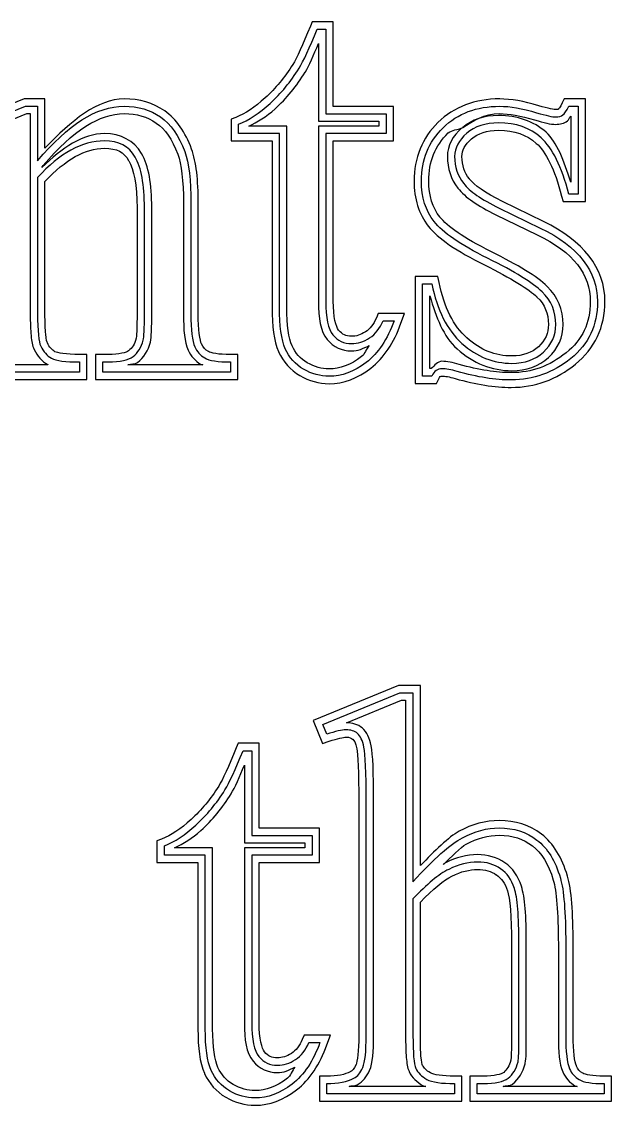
# Model space of a CAD drawing. Extents: x 35 to 204, y 106 to 197.
# Drawn here: x 129.26 to 140.43, y 121.52 to 142.05 of the extents above; entities that cross this region are included whole.
import ezdxf

# ---------------------------------------------------------------- set-up
doc = ezdxf.new("R2010")
doc.units = 0
doc.layers.add('Plast_1', color=7, linetype='CONTINUOUS')

msp = doc.modelspace()

# ---------------------------------------------------------------- linework, layer by layer
at = {"layer": 'Plast_1', "color": 7}
for points in [[(134.76367, 142.05078), (134.72857, 141.96488)], [(135.16233, 136.75778), (135.16233, 139.79099), (136.30491, 139.79099), (136.30491, 140.44333), (135.16233, 140.44333), (135.16233, 142.05075), (135.0217, 142.05075), (134.76367, 142.05078)], [(134.8569, 141.91161), (135.02244, 141.91161)], [(135.02244, 141.91161), (135.02244, 140.30431), (136.16517, 140.30431), (136.16517, 139.93051), (135.02244, 139.93051), (135.02244, 136.75862)], [(134.88281, 141.63477), (134.88281, 140.16406), (136.02539, 140.16406), (136.02539, 140.07036), (134.88281, 140.07036), (134.88281, 136.75786)], [(134.63286, 141.09571), (134.63486, 141.09571), (134.63486, 141.09771)], [(129.30273, 140.58789), (127.67383, 139.92578), (127.85938, 139.47852), (127.98633, 139.52732)], [(127.93646, 139.65814), (127.85636, 139.85037), (129.33017, 140.44844), (129.55979, 140.44844), (129.55973, 139.41254)], [(129.69928, 139.65411), (129.69928, 140.5877), (129.30273, 140.58789)], [(138.31647, 140.58762), (138.31641, 140.58789)], [(139.49029, 138.74801), (139.51769, 138.64254), (139.94152, 138.64254), (139.94152, 140.58785), (139.80089, 140.58785), (139.53917, 140.58785), (139.50007, 140.51165)], [(139.62542, 140.4485), (139.80164, 140.44848)], [(139.80164, 140.44848), (139.80164, 138.78244), (139.62542, 138.78244)], [(128.29493, 139.87691), (129.35743, 140.30859)], [(129.35743, 140.30859), (129.41993, 140.30859), (129.41993, 139.15039), (129.41993, 139.02539), (129.41993, 136.51758)], [(131.19939, 140.30848), (131.19923, 140.30859)], [(133.3145, 140.23637), (133.2286, 140.20117), (133.2286, 139.79102), (134.00203, 139.79102), (134.00203, 136.64063)], [(139.66211, 140.26171), (139.66211, 139.01366)], [(134.14136, 136.64114), (134.14136, 139.93051), (133.36707, 139.93051), (133.36707, 140.10673)], [(134.2813, 136.64064), (134.2813, 140.07032), (133.5606, 140.07032)], [(131.28529, 139.41985), (131.28729, 139.41785), (131.28729, 139.41585)], [(129.64084, 139.29091), (129.66814, 139.32411)], [(129.55981, 139.09745), (129.55981, 136.51828)], [(129.69935, 136.51751), (129.69935, 139.02337)], [(137.74425, 139.07023), (137.74225, 139.07223)], [(132.32423, 138.60547), (132.32423, 136.51758)], [(132.46463, 138.60622), (132.46463, 136.51832)], [(132.60358, 136.51739), (132.60358, 138.60528)], [(139.14659, 138.2675), (138.3673, 138.6464)], [(131.44354, 138.52131), (131.44354, 136.51741)], [(131.58363, 136.51828), (131.58363, 138.52074)], [(131.72288, 136.51747), (131.72288, 138.52137)], [(138.24609, 138.39453), (139.02539, 138.01563)], [(138.30647, 138.52078), (139.0861, 138.14165)], [(137.18363, 138.34961), (137.18163, 138.35161)], [(137.16797, 137.11129), (137.14457, 137.22457), (136.71488, 137.22457), (136.71488, 135.19918), (137.11723, 135.19918), (137.15433, 135.27538)], [(137.03024, 135.33821), (136.85402, 135.33821), (136.85402, 137.08435), (137.03024, 137.08435)], [(137.01958, 135.47852), (136.99418, 135.47852), (136.99418, 136.85742)], [(139.02148, 136.83594), (139.02148, 136.83394)], [(136.44549, 136.33784), (136.51189, 136.52339), (136.01384, 136.52339), (135.97874, 136.43939)], [(136.10644, 136.38482), (136.31469, 136.38482)], [(129.74425, 135.96473), (129.74425, 135.96673)], [(132.66808, 135.94512), (132.66608, 135.94512)], [(135.04687, 136.02935), (135.04887, 136.02935), (135.04887, 136.02735)], [(128.04308, 135.74402), (127.79699, 135.74402), (127.79699, 135.27332), (130.49425, 135.27332), (130.49425, 135.74402), (130.35558, 135.74402)], [(130.89464, 135.74399), (130.65441, 135.74399), (130.65441, 135.27329), (133.35167, 135.27329), (133.35167, 135.74399), (133.213, 135.74399)], [(134.12508, 135.80078), (134.12508, 135.79878), (134.12708, 135.79878)], [(130.35541, 135.60518), (130.35541, 135.41294), (127.93644, 135.41294), (127.93644, 135.60518), (128.04324, 135.60518)], [(129.75194, 135.55469), (129.75394, 135.55269), (128.26175, 135.55269)], [(133.21226, 135.60516), (133.21226, 135.41292), (130.79328, 135.41292), (130.79328, 135.60516), (130.89474, 135.60516)], [(132.69347, 135.55259), (131.27159, 135.55259)], [(132.65627, 135.55859), (132.65827, 135.55859)], [(137.54883, 135.55859), (137.55083, 135.55659)], [(134.52943, 135.34565), (134.53143, 135.34565)], [(137.47077, 135.29098), (137.47277, 135.28898)], [(136.40039, 129.47656), (134.7832, 128.81445), (134.95898, 128.37695), (135.08398, 128.41995)], [(135.03855, 128.55118), (134.96375, 128.73808), (136.42688, 129.33615), (136.67246, 129.33617)], [(136.8125, 126.06612), (136.8125, 129.47627), (136.67187, 129.47627), (136.40039, 129.47656)], [(136.67246, 129.33617), (136.67246, 125.75844)], [(135.41425, 128.7712), (136.45509, 129.19727)], [(136.45509, 129.19727), (136.53319, 129.19727), (136.53319, 125.48828), (136.53319, 125.39848), (136.53319, 122.8477)], [(133.35937, 128.38086), (133.32417, 128.29496)], [(133.75779, 123.08781), (133.75779, 126.12101), (134.90037, 126.12101), (134.90037, 126.77336), (133.75779, 126.77336), (133.75779, 128.38078), (133.61717, 128.38078), (133.35937, 128.38086)], [(135.5293, 128.46095), (135.5313, 128.46095), (135.5333, 128.45895)], [(133.4525, 128.24149), (133.61804, 128.24149)], [(133.61804, 128.24149), (133.61804, 126.63418), (134.76078, 126.63418), (134.76078, 126.26039), (133.61804, 126.26039), (133.61804, 123.08849)], [(135.6075, 128.27927), (135.6075, 128.27727), (135.6075, 128.27527)], [(133.47863, 127.9649), (133.47852, 127.96484)], [(133.47852, 127.96484), (133.47852, 126.49414), (134.62109, 126.49414), (134.62109, 126.40044), (133.47852, 126.40044), (133.47852, 123.08794)], [(133.22858, 127.42579), (133.23058, 127.42579), (133.23058, 127.42779)], [(135.6466, 127.27527), (135.6466, 122.84754)], [(135.78612, 122.84816), (135.78612, 127.27493)], [(135.926, 122.84738), (135.926, 127.27511)], [(131.91011, 126.56645), (131.82221, 126.53125), (131.82221, 126.12109), (132.5976, 126.12109), (132.5976, 122.9707)], [(138.30669, 126.63881), (138.30665, 126.63867)], [(132.73696, 122.97101), (132.73696, 126.26039), (131.96267, 126.26039), (131.96267, 126.4366)], [(132.87701, 122.97071), (132.87701, 126.4004), (132.15631, 126.4004)], [(138.25203, 125.89035), (138.25403, 125.88835), (138.25603, 125.88835)], [(136.67252, 125.43266), (136.67252, 122.84816)], [(138.46306, 125.58757), (138.46306, 125.58557)], [(136.81258, 122.84738), (136.81258, 125.37081)], [(138.54116, 124.57776), (138.54116, 122.84729)], [(138.68028, 122.84816), (138.68028, 124.57828)], [(138.82034, 122.84784), (138.82034, 124.57831)], [(139.42774, 124.57813), (139.42774, 122.84766)], [(139.56668, 124.57832), (139.56668, 122.8482)], [(139.70703, 122.84737), (139.70703, 124.57784)], [(135.04105, 122.66792), (135.10745, 122.85347), (134.6094, 122.85347), (134.5742, 122.76947)], [(134.70204, 122.7147), (134.9103, 122.7147)], [(133.64258, 122.35943), (133.64458, 122.35943), (133.64458, 122.35743)], [(135.48843, 122.16199), (135.48643, 122.15999), (135.48443, 122.15799)], [(136.59769, 122.16801), (136.59969, 122.16601), (136.59969, 122.16401)], [(138.79884, 122.31049), (138.80084, 122.31649), (138.80084, 122.32049)], [(139.76953, 122.26524), (139.76953, 122.26724), (139.76953, 122.26924)], [(132.72064, 122.13086), (132.72064, 122.12886), (132.72264, 122.12886)], [(135.03912, 122.07399), (134.8985, 122.07399), (134.8985, 121.60329), (137.60162, 121.60329), (137.60162, 122.07399), (137.46295, 122.07399)], [(137.46282, 121.93503), (137.46282, 121.7428), (135.03851, 121.7428), (135.03851, 121.93503)], [(138.00207, 122.07387), (137.75, 122.07387), (137.75, 121.60317), (140.43164, 121.60317), (140.43164, 122.07387), (140.29297, 122.07387)], [(140.29295, 121.93503), (140.29295, 121.7428), (137.89, 121.7428), (137.89, 121.93503), (138.00213, 121.93503)], [(136.91811, 121.88248), (135.46498, 121.88248)], [(135.61342, 121.91178), (135.61542, 121.91378)], [(136.86531, 121.89448), (136.86731, 121.89248), (136.86931, 121.89048)], [(139.78512, 121.88267), (138.37887, 121.88267)], [(138.56246, 121.92567), (138.56446, 121.92767)], [(133.12498, 121.67573), (133.12698, 121.67573)]]:
    msp.add_lwpolyline(points, dxfattribs=at)
for points in [[(134.8829, 141.63482)], [(138.31641, 140.30858)], [(137.60155, 140.04111)]]:
    msp.add_lwpolyline(points, close=True, dxfattribs=at)
for points in [[(134.72857, 141.96488), (134.58374, 141.60811), (134.46908, 141.36207), (134.39653, 141.24223)], [(134.51515, 141.16937), (134.59703, 141.304643), (134.710947, 141.552057), (134.8569, 141.91161)], [(134.63486, 141.09771), (134.69916, 141.20398), (134.79249, 141.42551), (134.8829, 141.63482)], [(134.39653, 141.24223), (134.24266, 140.99628), (134.0673, 140.78476), (133.87114, 140.60551)], [(133.96514, 140.50188), (134.171613, 140.69056), (134.35495, 140.913057), (134.51515, 141.16937)], [(134.05864, 140.39845), (134.27508, 140.59623), (134.46654, 140.8296), (134.63286, 141.09571)], [(129.55973, 139.41254), (130.132877, 140.103167), (130.679327, 140.44848), (131.19908, 140.44848)], [(131.19928, 140.5877), (130.6996, 140.5877), (130.20146, 140.18127), (129.69928, 139.65411)], [(131.19908, 140.44848), (131.466073, 140.44848), (131.695687, 140.380843), (131.88792, 140.24557)], [(131.96881, 140.35919), (131.75172, 140.51195), (131.48983, 140.5877), (131.19928, 140.5877)], [(133.87114, 140.60551), (133.67749, 140.42885), (133.49054, 140.30678), (133.3145, 140.23637)], [(133.36707, 140.10673), (133.562863, 140.18505), (133.76222, 140.316767), (133.96514, 140.50188)], [(138.31641, 140.58789), (137.8498, 140.58789), (137.45041, 140.43871), (137.14648, 140.14258)], [(137.24383, 140.04265), (137.521503, 140.313203), (137.879277, 140.44848), (138.31715, 140.44848)], [(139.0567, 140.45871), (138.77402, 140.54311), (138.52851, 140.58762), (138.31647, 140.58762)], [(138.31715, 140.44848), (138.50939, 140.44848), (138.742567, 140.407543), (139.01668, 140.32567)], [(139.37897, 140.38451), (139.35947, 140.38451), (139.23423, 140.40651), (139.0567, 140.45871)], [(139.50007, 140.51165), (139.46117, 140.43385), (139.42257, 140.38847), (139.42777, 140.39251)], [(139.51329, 140.28297), (139.545357, 140.307903), (139.582733, 140.36308), (139.62542, 140.4485)], [(129.66814, 139.32411), (130.22805, 139.99879), (130.74142, 140.30848), (131.19939, 140.30848)], [(131.19923, 140.30859), (131.44266, 140.30859), (131.64123, 140.24859), (131.8086, 140.13086)], [(131.88792, 140.24557), (132.08016, 140.11385), (132.233237, 139.894913), (132.34715, 139.58876)], [(132.47858, 139.63653), (132.35837, 139.9596), (132.191, 140.20614), (131.96881, 140.35919)], [(133.5606, 140.07032), (133.72726, 140.15642), (133.89366, 140.24794), (134.05864, 140.39845)], [(137.60937, 140.04296), (137.81892, 140.17161), (138.0195, 140.30858), (138.31641, 140.30858)], [(138.29492, 140.27343), (138.02416, 140.27343), (137.79008, 140.19563), (137.60937, 140.04296)], [(139.19531, 139.95507), (138.95846, 140.16784), (138.64922, 140.27343), (138.29492, 140.27343)], [(138.31641, 140.30859), (138.48884, 140.30859), (138.71102, 140.27069), (138.97656, 140.19141)], [(139.01668, 140.32567), (139.198233, 140.27227), (139.31927, 140.24557), (139.37979, 140.24557)], [(139.42777, 140.39251), (139.42729, 140.39213), (139.41557, 140.38451), (139.37897, 140.38451)], [(139.37979, 140.24557), (139.436723, 140.24557), (139.481223, 140.258037), (139.51329, 140.28297)], [(139.59961, 140.17191), (139.62851, 140.19441), (139.64171, 140.23391), (139.66211, 140.26171)], [(131.8086, 140.13086), (131.96987, 140.02036), (132.10956, 139.82926), (132.21681, 139.54102)], [(137.14648, 140.14258), (136.84777, 139.84774), (136.69336, 139.46716), (136.69336, 139.0332)], [(136.83266, 139.03341), (136.83266, 139.435683), (136.969717, 139.772097), (137.24383, 140.04265)], [(137.60156, 140.04102), (137.42729, 139.89106), (137.32422, 139.70268), (137.32422, 139.49805)], [(137.34179, 139.94341), (137.40879, 140.00871), (137.52485, 139.99331), (137.60155, 140.04111)], [(138.29579, 140.13343), (138.046597, 140.13343), (137.84546, 140.06757), (137.69238, 139.93585)], [(139.10212, 139.85041), (138.89208, 140.03909), (138.623303, 140.13343), (138.29579, 140.13343)], [(138.97656, 140.19141), (139.16214, 140.13681), (139.27736, 140.10551), (139.37891, 140.10551)], [(139.37891, 140.10551), (139.45621, 140.10551), (139.53596, 140.12241), (139.59961, 140.17191)], [(130.82536, 139.79164), (130.401733, 139.79164), (129.979883, 139.560243), (129.55981, 139.09745)], [(130.82639, 139.93153), (130.41563, 139.93153), (130.02333, 139.65476), (129.64084, 139.29091)], [(131.40741, 139.48726), (131.293497, 139.69018), (131.09948, 139.79164), (130.82536, 139.79164)], [(131.52756, 139.55458), (131.39005, 139.79813), (131.13427, 139.93153), (130.82639, 139.93153)], [(136.97265, 139.03325), (136.97265, 139.40384), (137.09228, 139.69714), (137.34179, 139.94341)], [(137.69238, 139.93585), (137.539307, 139.804137), (137.46277, 139.65818), (137.46277, 139.49798)], [(137.60162, 139.49801), (137.60162, 139.61378), (137.65142, 139.71656), (137.78326, 139.83004)], [(137.78326, 139.83004), (137.90797, 139.93735), (138.07037, 139.9941), (138.29498, 139.9941)], [(138.29498, 139.9941), (138.59571, 139.9941), (138.8266, 139.9107), (139.00983, 139.74605)], [(139.62542, 138.78244), (139.490147, 139.305747), (139.315713, 139.661737), (139.10212, 139.85041)], [(139.66211, 139.01366), (139.53565, 139.41234), (139.40251, 139.77204), (139.19531, 139.95507)], [(129.69935, 139.02337), (130.09039, 139.44123), (130.46474, 139.65227), (130.8263, 139.65227)], [(130.8263, 139.65227), (131.066, 139.65227), (131.19475, 139.58107), (131.28529, 139.41985)], [(132.34715, 139.58876), (132.42547, 139.375167), (132.46463, 139.047653), (132.46463, 138.60622)], [(132.60358, 138.60528), (132.60358, 139.05496), (132.56758, 139.39377), (132.47858, 139.63653)], [(139.00983, 139.74605), (139.18641, 139.59007), (139.35846, 139.25802), (139.49029, 138.74801)], [(131.28729, 139.41585), (131.38169, 139.25561), (131.44354, 138.95403), (131.44354, 138.52131)], [(131.58363, 138.52074), (131.58363, 138.965733), (131.52489, 139.287907), (131.40741, 139.48726)], [(131.72288, 138.52137), (131.72288, 138.97698), (131.66698, 139.31623), (131.52756, 139.55458)], [(132.21681, 139.54102), (132.28441, 139.35659), (132.32423, 139.03865), (132.32423, 138.60547)], [(137.32422, 139.49805), (137.32422, 139.27212), (137.39162, 139.06563), (137.52539, 138.89844)], [(137.46277, 139.49798), (137.46277, 139.298627), (137.519727, 139.12775), (137.63364, 138.98535)], [(137.74225, 139.07223), (137.64815, 139.18983), (137.60162, 139.32522), (137.60162, 139.49801)], [(136.69336, 139.0332), (136.69336, 138.70013), (136.78206, 138.40947), (136.96289, 138.17969)], [(137.07296, 138.26447), (136.91276, 138.467383), (136.83266, 138.723697), (136.83266, 139.03341)], [(137.18163, 138.35161), (137.04282, 138.52743), (136.97265, 138.74759), (136.97265, 139.03325)], [(137.63364, 138.98535), (137.744, 138.839397), (137.968277, 138.68454), (138.30647, 138.52078)], [(138.3673, 138.6464), (138.03838, 138.80567), (137.8284, 138.95894), (137.74425, 139.07023)], [(137.52539, 138.89844), (137.66229, 138.71893), (137.90033, 138.56196), (138.24609, 138.39453)], [(136.96289, 138.17969), (137.15043, 137.93796), (137.50098, 137.70571), (138.02539, 137.44531)], [(138.08754, 137.57028), (137.571347, 137.826593), (137.233153, 138.05799), (137.07296, 138.26447)], [(138.15043, 137.69531), (137.64245, 137.94755), (137.31648, 138.17838), (137.18363, 138.34961)], [(140.31066, 136.74797), (140.31066, 137.38294), (139.8962, 137.90192), (139.14659, 138.2675)], [(139.02539, 138.01563), (139.72111, 137.67633), (140.03125, 137.26648), (140.03125, 136.74805)], [(139.0861, 138.14165), (139.80876, 137.789217), (140.17009, 137.324647), (140.17009, 136.74794)], [(139.11814, 136.93483), (138.94726, 137.10215), (138.603727, 137.313967), (138.08754, 137.57028)], [(139.21488, 137.03516), (139.01928, 137.22669), (138.67195, 137.43635), (138.15043, 137.69531)], [(138.02539, 137.44531), (138.53624, 137.19165), (138.87533, 136.97904), (139.02148, 136.83594)], [(137.03024, 137.08435), (137.129913, 136.585963), (137.32037, 136.21039), (137.60161, 135.95763)], [(137.69531, 136.06051), (137.44188, 136.28827), (137.26358, 136.6332), (137.16797, 137.11129)], [(139.37979, 136.31541), (139.37979, 136.561043), (139.292573, 136.767517), (139.11814, 136.93483)], [(139.51957, 136.31445), (139.51957, 136.59311), (139.41393, 136.84424), (139.21488, 137.03516)], [(134.88281, 136.75786), (134.88281, 136.42797), (134.91691, 136.19049), (135.04687, 136.02935)], [(135.02244, 136.75862), (135.02244, 136.441787), (135.066937, 136.22819), (135.15593, 136.11783)], [(135.26389, 136.207), (135.21599, 136.2673), (135.16233, 136.45505), (135.16233, 136.75778)], [(136.99418, 136.85742), (137.10812, 136.45589), (137.24994, 136.08531), (137.50785, 135.85352)], [(139.02148, 136.83394), (139.17131, 136.69024), (139.24023, 136.52702), (139.24023, 136.31441)], [(140.03125, 136.74805), (140.03125, 136.33839), (139.88373, 136.02821), (139.57422, 135.77734)], [(140.17009, 136.74794), (140.17009, 136.302947), (140.000993, 135.943393), (139.6628, 135.66928)], [(139.75011, 135.56047), (140.11699, 135.85783), (140.31066, 136.26763), (140.31066, 136.74797)], [(129.41993, 136.51758), (129.41993, 136.34929), (129.42493, 136.21296), (129.43553, 136.10352)], [(129.55981, 136.51828), (129.55981, 136.187207), (129.579377, 135.98251), (129.61851, 135.90419)], [(129.71305, 136.12884), (129.70405, 136.22414), (129.69935, 136.35472), (129.69935, 136.51751)], [(131.44354, 136.51741), (131.44354, 136.37797), (131.44306, 136.26767), (131.43954, 136.18733)], [(131.56223, 136.01633), (131.576497, 136.06973), (131.58363, 136.237047), (131.58363, 136.51828)], [(131.71688, 136.17567), (131.72088, 136.26267), (131.72288, 136.37567), (131.72288, 136.51747)], [(132.32423, 136.51758), (132.32423, 136.20038), (132.34213, 135.98506), (132.41213, 135.83008)], [(132.46463, 136.51832), (132.46463, 136.208607), (132.489563, 135.99857), (132.53943, 135.88821)], [(132.66608, 135.94512), (132.63638, 136.01082), (132.60358, 136.21516), (132.60358, 136.51739)], [(134.00203, 136.64063), (134.00203, 136.27833), (134.03623, 136.00392), (134.12508, 135.80078)], [(134.25349, 135.85617), (134.178737, 136.02705), (134.14136, 136.288707), (134.14136, 136.64114)], [(134.3809, 135.91212), (134.3203, 136.05074), (134.2813, 136.29806), (134.2813, 136.64064)], [(135.97874, 136.43939), (135.92674, 136.317), (135.85782, 136.2321), (135.7717, 136.17377)], [(136.31469, 136.38482), (136.190097, 136.035947), (136.01388, 135.772513), (135.78604, 135.59452)], [(135.85012, 136.05909), (135.96048, 136.13385), (136.04592, 136.242427), (136.10644, 136.38482)], [(135.87127, 135.48433), (136.12424, 135.68194), (136.31437, 135.97068), (136.44549, 136.33784)], [(139.24023, 136.31441), (139.24023, 136.14739), (139.18193, 136.01846), (139.04883, 135.89449)], [(139.14483, 135.7921), (139.30147, 135.938053), (139.37979, 136.11249), (139.37979, 136.31541)], [(139.24027, 135.68945), (139.4205, 135.85739), (139.51957, 136.07564), (139.51957, 136.31445)], [(129.43553, 136.10352), (129.44603, 135.99408), (129.45703, 135.91611), (129.49413, 135.8418)], [(129.74425, 135.96673), (129.74225, 135.97073), (129.72215, 136.03353), (129.71305, 136.12884)], [(131.43954, 136.18733), (131.43654, 136.10703), (131.42704, 136.04976), (131.42784, 136.05256)], [(131.69738, 135.98036), (131.71238, 136.03656), (131.71318, 136.08869), (131.71688, 136.17567)], [(135.15593, 136.11783), (135.24849, 136.00747), (135.36597, 135.95229), (135.50837, 135.95229)], [(135.50803, 136.09177), (135.40167, 136.09177), (135.33382, 136.12367), (135.26389, 136.207)], [(135.7717, 136.17377), (135.6819, 136.11667), (135.59595, 136.09177), (135.50803, 136.09177)], [(129.61851, 135.90419), (129.668377, 135.800957), (129.736013, 135.72442), (129.82142, 135.67458)], [(129.88878, 135.79872), (129.83138, 135.83332), (129.78339, 135.88372), (129.74425, 135.96473)], [(131.42784, 136.05256), (131.39844, 135.94092), (131.35024, 135.86858), (131.28527, 135.81819)], [(131.36999, 135.70662), (131.46255, 135.77782), (131.52663, 135.881057), (131.56223, 136.01633)], [(131.45519, 135.59559), (131.57474, 135.68759), (131.65574, 135.82213), (131.69738, 135.98036)], [(132.79698, 135.80059), (132.73468, 135.83689), (132.69601, 135.88159), (132.66808, 135.94512)], [(134.66996, 135.5879), (134.53799, 135.6665), (134.44436, 135.77009), (134.3809, 135.91212)], [(135.04887, 136.02735), (135.16406, 135.89001), (135.32942, 135.81251), (135.50785, 135.81251)], [(135.50785, 135.81251), (135.62348, 135.81251), (135.73328, 135.86051), (135.83988, 135.91407)], [(135.50837, 135.95229), (135.625843, 135.95229), (135.73976, 135.98789), (135.85012, 136.05909)], [(135.83988, 135.91407), (135.78818, 135.85477), (135.75768, 135.75077), (135.69926, 135.70509)], [(137.60161, 135.95763), (137.882843, 135.704877), (138.197897, 135.5785), (138.54677, 135.5785)], [(138.54687, 135.71871), (138.23169, 135.71871), (137.95522, 135.82692), (137.69531, 136.06051)], [(139.04883, 135.89449), (138.92321, 135.77824), (138.7648, 135.71871), (138.54687, 135.71871)], [(129.49413, 135.8418), (129.55373, 135.71959), (129.64132, 135.61924), (129.75194, 135.55469)], [(130.35558, 135.74402), (130.09771, 135.74402), (129.92807, 135.77872), (129.88878, 135.79872)], [(131.28527, 135.81819), (131.24197, 135.78529), (131.10868, 135.74399), (130.89464, 135.74399)], [(130.89474, 135.60516), (131.12258, 135.60516), (131.280997, 135.63898), (131.36999, 135.70662)], [(132.41213, 135.83008), (132.46253, 135.71622), (132.54803, 135.62172), (132.65627, 135.55859)], [(132.53943, 135.88821), (132.578563, 135.799217), (132.640863, 135.7298), (132.72633, 135.67996)], [(133.213, 135.74399), (132.98894, 135.74399), (132.84107, 135.77639), (132.79698, 135.80059)], [(134.12708, 135.79878), (134.21278, 135.60708), (134.34946, 135.452), (134.52943, 135.34565)], [(134.60059, 135.46636), (134.44395, 135.55892), (134.32825, 135.688857), (134.25349, 135.85617)], [(135.69926, 135.70509), (135.49097, 135.54607), (135.29006, 135.47267), (135.08207, 135.47267)], [(137.50785, 135.85352), (137.81042, 135.58159), (138.16435, 135.43945), (138.54691, 135.43945)], [(139.57422, 135.77734), (139.26159, 135.52458), (138.92146, 135.40234), (138.53516, 135.40234)], [(138.54677, 135.5785), (138.792403, 135.5785), (138.991757, 135.6497), (139.14483, 135.7921)], [(138.54691, 135.43945), (138.81951, 135.43945), (139.05996, 135.52175), (139.24027, 135.68945)], [(129.82142, 135.67458), (129.91042, 135.628313), (130.088417, 135.60518), (130.35541, 135.60518)], [(131.27159, 135.55259), (131.32649, 135.57169), (131.41108, 135.56159), (131.45519, 135.59559)], [(132.65827, 135.55859), (132.66727, 135.55359), (132.68457, 135.55659), (132.69347, 135.55259)], [(132.72633, 135.67996), (132.815323, 135.630093), (132.9773, 135.60516), (133.21226, 135.60516)], [(135.08207, 135.47267), (134.94358, 135.47267), (134.80844, 135.50927), (134.66996, 135.5879)], [(135.78604, 135.59452), (135.558207, 135.420087), (135.323253, 135.33287), (135.08118, 135.33287)], [(135.08221, 135.19331), (135.35779, 135.19331), (135.62451, 135.29539), (135.87127, 135.48433)], [(137.22271, 135.61719), (137.13651, 135.61719), (137.08263, 135.53839), (137.01958, 135.47852)], [(137.55083, 135.55659), (137.42549, 135.59459), (137.31961, 135.61719), (137.22271, 135.61719)], [(138.53516, 135.40234), (138.25273, 135.40234), (137.92432, 135.45434), (137.54883, 135.55859)], [(138.53527, 135.12297), (138.98198, 135.12297), (139.39347, 135.27212), (139.75011, 135.56047)], [(139.6628, 135.66928), (139.328167, 135.398727), (138.952597, 135.26345), (138.53609, 135.26345)], [(134.53143, 135.34565), (134.70622, 135.24635), (134.89318, 135.19331), (135.08221, 135.19331)], [(135.08118, 135.33287), (134.91742, 135.33287), (134.757223, 135.377367), (134.60059, 135.46636)], [(137.22247, 135.47704), (137.140597, 135.47704), (137.07652, 135.430763), (137.03024, 135.33821)], [(137.15433, 135.27538), (137.18593, 135.33848), (137.19343, 135.33788), (137.22273, 135.33788)], [(137.51083, 135.42364), (137.39335, 135.45924), (137.29723, 135.47704), (137.22247, 135.47704)], [(137.22273, 135.33788), (137.27533, 135.33788), (137.36115, 135.32418), (137.47077, 135.29098)], [(137.47277, 135.28898), (137.86623, 135.17969), (138.21963, 135.12297), (138.53527, 135.12297)], [(138.53609, 135.26345), (138.237057, 135.26345), (137.895303, 135.316847), (137.51083, 135.42364)], [(135.71113, 128.6716), (135.63093, 128.7404), (135.52464, 128.769), (135.41425, 128.7712)], [(135.40167, 128.63658), (135.32691, 128.63658), (135.20587, 128.608113), (135.03855, 128.55118)], [(135.6206, 128.56718), (135.5672, 128.613447), (135.494223, 128.63658), (135.40167, 128.63658)], [(135.74342, 128.30553), (135.718487, 128.433683), (135.677547, 128.5209), (135.6206, 128.56718)], [(135.8791, 128.33566), (135.8512, 128.4764), (135.8058, 128.5928), (135.71113, 128.6716)], [(135.08398, 128.41995), (135.24531, 128.47485), (135.363, 128.49805), (135.40234, 128.49805)], [(135.40234, 128.49805), (135.47164, 128.49805), (135.50604, 128.48105), (135.5293, 128.46095)], [(135.5333, 128.45895), (135.5491, 128.44615), (135.5858, 128.39095), (135.6075, 128.27927)], [(135.78612, 127.27493), (135.78612, 127.833837), (135.771887, 128.17737), (135.74342, 128.30553)], [(135.926, 127.27511), (135.926, 127.83639), (135.917, 128.16559), (135.8791, 128.33566)], [(133.32417, 128.29496), (133.17934, 127.93818), (133.06468, 127.69216), (132.99214, 127.57231)], [(133.11075, 127.49924), (133.19263, 127.63452), (133.306547, 127.881937), (133.4525, 128.24149)], [(135.6075, 128.27527), (135.6267, 128.18897), (135.6466, 127.83181), (135.6466, 127.27527)], [(133.23058, 127.42779), (133.29488, 127.53407), (133.38821, 127.75559), (133.47863, 127.9649)], [(132.99214, 127.57231), (132.83807, 127.32579), (132.66327, 127.11516), (132.46675, 126.93559)], [(132.56074, 126.83176), (132.76722, 127.020433), (132.950557, 127.242927), (133.11075, 127.49924)], [(132.65436, 126.72853), (132.8708, 126.9263), (133.06226, 127.15968), (133.22858, 127.42579)], [(132.46675, 126.93559), (132.2731, 126.75892), (132.08615, 126.63686), (131.91011, 126.56645)], [(138.30664, 126.91768), (138.0502, 126.91768), (137.79536, 126.84838), (137.54687, 126.71455)], [(139.10742, 126.65987), (138.88325, 126.832), (138.60995, 126.91768), (138.30664, 126.91768)], [(131.96267, 126.4366), (132.15847, 126.51492), (132.357827, 126.64664), (132.56074, 126.83176)], [(132.15631, 126.4004), (132.32297, 126.4865), (132.48938, 126.57801), (132.65436, 126.72853)], [(137.54687, 126.71455), (137.34926, 126.61118), (137.08258, 126.33877), (136.8125, 126.06612)], [(137.61228, 126.59146), (137.843673, 126.71606), (138.07507, 126.77836), (138.30647, 126.77836)], [(138.30647, 126.77836), (138.584143, 126.77836), (138.822657, 126.70182), (139.02201, 126.54874)], [(139.59961, 125.8669), (139.49781, 126.21378), (139.33631, 126.48412), (139.10742, 126.65987)], [(136.67246, 125.75844), (137.067613, 126.192747), (137.380887, 126.47042), (137.61228, 126.59146)], [(137.24614, 126.08412), (137.38915, 126.20906), (137.58234, 126.41896), (137.67778, 126.46889)], [(137.67778, 126.46889), (137.89209, 126.58429), (138.10033, 126.63881), (138.30669, 126.63881)], [(138.30665, 126.63867), (138.55869, 126.63867), (138.76297, 126.57157), (138.93751, 126.4375)], [(139.02201, 126.54874), (139.22137, 126.395667), (139.369107, 126.155373), (139.46522, 125.82786)], [(137.89461, 126.27166), (137.6955, 126.27166), (137.49308, 126.21936), (137.28914, 126.11932)], [(138.41414, 126.11737), (138.26784, 126.22064), (138.08874, 126.27166), (137.89461, 126.27166)], [(138.93751, 126.4375), (139.10734, 126.3071), (139.24161, 126.0972), (139.33204, 125.78906)], [(137.28914, 126.11932), (137.27624, 126.11332), (137.25914, 126.09112), (137.24614, 126.08412)], [(137.89536, 126.13219), (137.72092, 126.13219), (137.539363, 126.08591), (137.35069, 125.99335)], [(138.33323, 126.00403), (138.21219, 126.08947), (138.066233, 126.13219), (137.89536, 126.13219)], [(138.72664, 125.67401), (138.66614, 125.8619), (138.5619, 126.01659), (138.41414, 126.11737)], [(137.35069, 125.99335), (137.16201, 125.900797), (136.935953, 125.7139), (136.67252, 125.43266)], [(136.81258, 125.37081), (137.04946, 125.61718), (137.26061, 125.79255), (137.41219, 125.86691)], [(137.41219, 125.86691), (137.5856, 125.95201), (137.74484, 125.99191), (137.89461, 125.99191)], [(137.89461, 125.99191), (138.04223, 125.99191), (138.15626, 125.95791), (138.25203, 125.89035)], [(138.25603, 125.88835), (138.34843, 125.82585), (138.41694, 125.73209), (138.46306, 125.58757)], [(138.59488, 125.63024), (138.54148, 125.79756), (138.454263, 125.922157), (138.33323, 126.00403)], [(139.70703, 124.57784), (139.70703, 125.18822), (139.67683, 125.60675), (139.59961, 125.8669)], [(138.68028, 124.57828), (138.68028, 125.112273), (138.651813, 125.462927), (138.59488, 125.63024)], [(138.82034, 124.57831), (138.82034, 125.1163), (138.79784, 125.46373), (138.72664, 125.67401)], [(139.33204, 125.78906), (139.39014, 125.59353), (139.42774, 125.17811), (139.42774, 124.57813)], [(139.46522, 125.82786), (139.53286, 125.60002), (139.56668, 125.183507), (139.56668, 124.57832)], [(138.46306, 125.58557), (138.50536, 125.4611), (138.54116, 125.10679), (138.54116, 124.57776)], [(132.5976, 122.9707), (132.5976, 122.60841), (132.6318, 122.334), (132.72064, 122.13086)], [(132.8491, 122.18605), (132.77434, 122.356923), (132.73696, 122.618577), (132.73696, 122.97101)], [(132.97661, 122.2422), (132.91601, 122.3808), (132.87701, 122.62814), (132.87701, 122.97071)], [(133.47852, 123.08794), (133.47852, 122.75805), (133.51262, 122.52056), (133.64258, 122.35943)], [(133.61804, 123.08849), (133.61804, 122.771657), (133.66254, 122.55806), (133.75154, 122.4477)], [(133.85935, 122.53703), (133.81145, 122.59733), (133.75779, 122.78508), (133.75779, 123.08781)], [(134.5742, 122.76947), (134.5226, 122.64807), (134.45424, 122.56407), (134.36912, 122.5058)], [(135.6466, 122.84754), (135.6466, 122.54787), (135.6162, 122.34694), (135.5939, 122.2948)], [(135.72202, 122.23941), (135.764753, 122.33909), (135.78612, 122.542007), (135.78612, 122.84816)], [(135.8498, 122.18331), (135.9129, 122.33053), (135.926, 122.53473), (135.926, 122.84738)], [(136.53319, 122.8477), (136.53319, 122.67791), (136.53719, 122.54017), (136.54689, 122.42973)], [(136.67252, 122.84816), (136.67252, 122.513527), (136.69032, 122.30527), (136.72592, 122.22339)], [(136.82428, 122.45285), (136.81628, 122.55065), (136.81258, 122.68253), (136.81258, 122.84738)], [(138.54116, 122.84729), (138.54116, 122.57476), (138.53076, 122.39701), (138.52746, 122.37658)], [(138.66428, 122.34621), (138.674947, 122.403143), (138.68028, 122.57046), (138.68028, 122.84816)], [(138.80084, 122.32049), (138.81904, 122.41779), (138.82034, 122.56835), (138.82034, 122.84784)], [(139.42774, 122.84766), (139.42774, 122.53046), (139.44514, 122.31271), (139.51364, 122.15625)], [(139.56668, 122.8482), (139.56668, 122.538487), (139.591613, 122.32667), (139.64148, 122.21275)], [(139.76953, 122.26924), (139.73833, 122.34064), (139.70703, 122.54514), (139.70703, 122.84737)], [(134.9103, 122.7147), (134.7857, 122.365827), (134.609483, 122.102393), (134.38165, 121.9244)], [(134.44572, 122.38897), (134.55608, 122.463723), (134.64152, 122.5723), (134.70204, 122.7147)], [(134.46683, 121.8144), (134.71978, 122.01202), (134.90991, 122.30076), (135.04105, 122.66792)], [(133.64458, 122.35743), (133.75978, 122.22009), (133.92514, 122.14259), (134.10357, 122.14259)], [(133.75154, 122.4477), (133.8441, 122.337347), (133.961577, 122.28217), (134.10397, 122.28217)], [(134.1035, 122.4218), (133.99714, 122.4218), (133.92928, 122.4537), (133.85935, 122.53703)], [(134.36912, 122.5058), (134.27772, 122.4468), (134.19279, 122.4218), (134.1035, 122.4218)], [(134.10397, 122.28217), (134.22145, 122.28217), (134.335367, 122.31777), (134.44572, 122.38897)], [(136.54689, 122.42973), (136.55589, 122.31928), (136.56599, 122.24081), (136.59769, 122.16801)], [(136.85358, 122.28097), (136.84958, 122.29117), (136.83258, 122.35607), (136.82428, 122.45285)], [(138.52746, 122.37658), (138.49806, 122.268), (138.45266, 122.19714), (138.3927, 122.14807)], [(138.47738, 122.03649), (138.56638, 122.10769), (138.62868, 122.21093), (138.66428, 122.34621)], [(133.19619, 121.79624), (133.03955, 121.888793), (132.923853, 122.01873), (132.8491, 122.18605)], [(133.26567, 121.91798), (133.1337, 121.99658), (133.04007, 122.10017), (132.97661, 122.2422)], [(134.10357, 122.14259), (134.2192, 122.14259), (134.32899, 122.19059), (134.4356, 122.24415)], [(134.4356, 122.24415), (134.3839, 122.18485), (134.3534, 122.08085), (134.29497, 122.03517)], [(135.48443, 122.15799), (135.38973, 122.10659), (135.2418, 122.07399), (135.03912, 122.07399)], [(135.5939, 122.2948), (135.5599, 122.2154), (135.523, 122.17929), (135.48843, 122.16199)], [(135.55114, 122.03649), (135.62234, 122.07209), (135.6793, 122.13973), (135.72202, 122.23941)], [(135.61542, 121.91378), (135.72194, 121.96798), (135.79879, 122.06429), (135.8498, 122.18331)], [(136.59969, 122.16401), (136.65329, 122.0519), (136.74744, 121.96182), (136.86531, 121.89448)], [(136.72592, 122.22339), (136.765053, 122.14151), (136.83447, 122.07209), (136.93417, 122.01513)], [(137.00201, 122.13839), (136.92351, 122.18379), (136.87814, 122.23079), (136.85358, 122.28097)], [(137.46295, 122.07399), (137.22569, 122.07399), (137.06569, 122.10639), (137.00201, 122.13839)], [(138.3927, 122.14807), (138.3494, 122.11517), (138.21611, 122.07387), (138.00207, 122.07387)], [(138.56446, 121.92767), (138.68003, 122.02017), (138.75749, 122.15336), (138.79884, 122.31049)], [(139.51364, 122.15625), (139.56094, 122.04374), (139.64424, 121.95149), (139.75192, 121.88867)], [(139.64148, 122.21275), (139.67708, 122.12731), (139.7376, 122.05967), (139.82304, 122.00983)], [(139.89258, 122.13047), (139.82978, 122.16707), (139.79358, 122.20747), (139.76953, 122.26524)], [(132.72264, 122.12886), (132.80824, 121.93715), (132.94501, 121.78207), (133.12498, 121.67573)], [(134.29497, 122.03517), (134.08668, 121.87614), (133.88577, 121.80274), (133.67778, 121.80274)], [(135.03851, 121.93503), (135.25567, 121.93503), (135.426547, 121.96885), (135.55114, 122.03649)], [(136.93417, 122.01513), (137.03741, 121.96173), (137.213627, 121.93503), (137.46282, 121.93503)], [(138.00213, 121.93503), (138.22997, 121.93503), (138.388387, 121.96885), (138.47738, 122.03649)], [(139.82304, 122.00983), (139.908473, 121.959963), (140.06511, 121.93503), (140.29295, 121.93503)], [(140.29297, 122.07387), (140.07531, 122.07387), (139.93138, 122.10787), (139.89258, 122.13047)], [(133.67678, 121.66274), (133.513027, 121.66274), (133.35283, 121.70724), (133.19619, 121.79624)], [(133.67778, 121.80274), (133.5393, 121.80274), (133.40416, 121.83934), (133.26567, 121.91798)], [(134.38165, 121.9244), (134.15381, 121.74996), (133.918853, 121.66274), (133.67678, 121.66274)], [(133.67776, 121.52339), (133.95335, 121.52339), (134.22005, 121.62547), (134.46683, 121.8144)], [(135.46498, 121.88248), (135.50978, 121.89758), (135.57369, 121.89048), (135.61342, 121.91178)], [(136.86931, 121.89048), (136.88111, 121.88448), (136.90571, 121.88848), (136.91811, 121.88248)], [(138.37887, 121.88267), (138.43377, 121.90177), (138.51835, 121.89167), (138.56246, 121.92567)], [(139.75192, 121.88867), (139.75992, 121.88367), (139.77672, 121.88667), (139.78512, 121.88267)], [(133.12698, 121.67573), (133.30178, 121.57643), (133.48874, 121.52339), (133.67776, 121.52339)]]:
    msp.add_open_spline(points, degree=3, dxfattribs=at)

doc.saveas('drawing.dxf')
